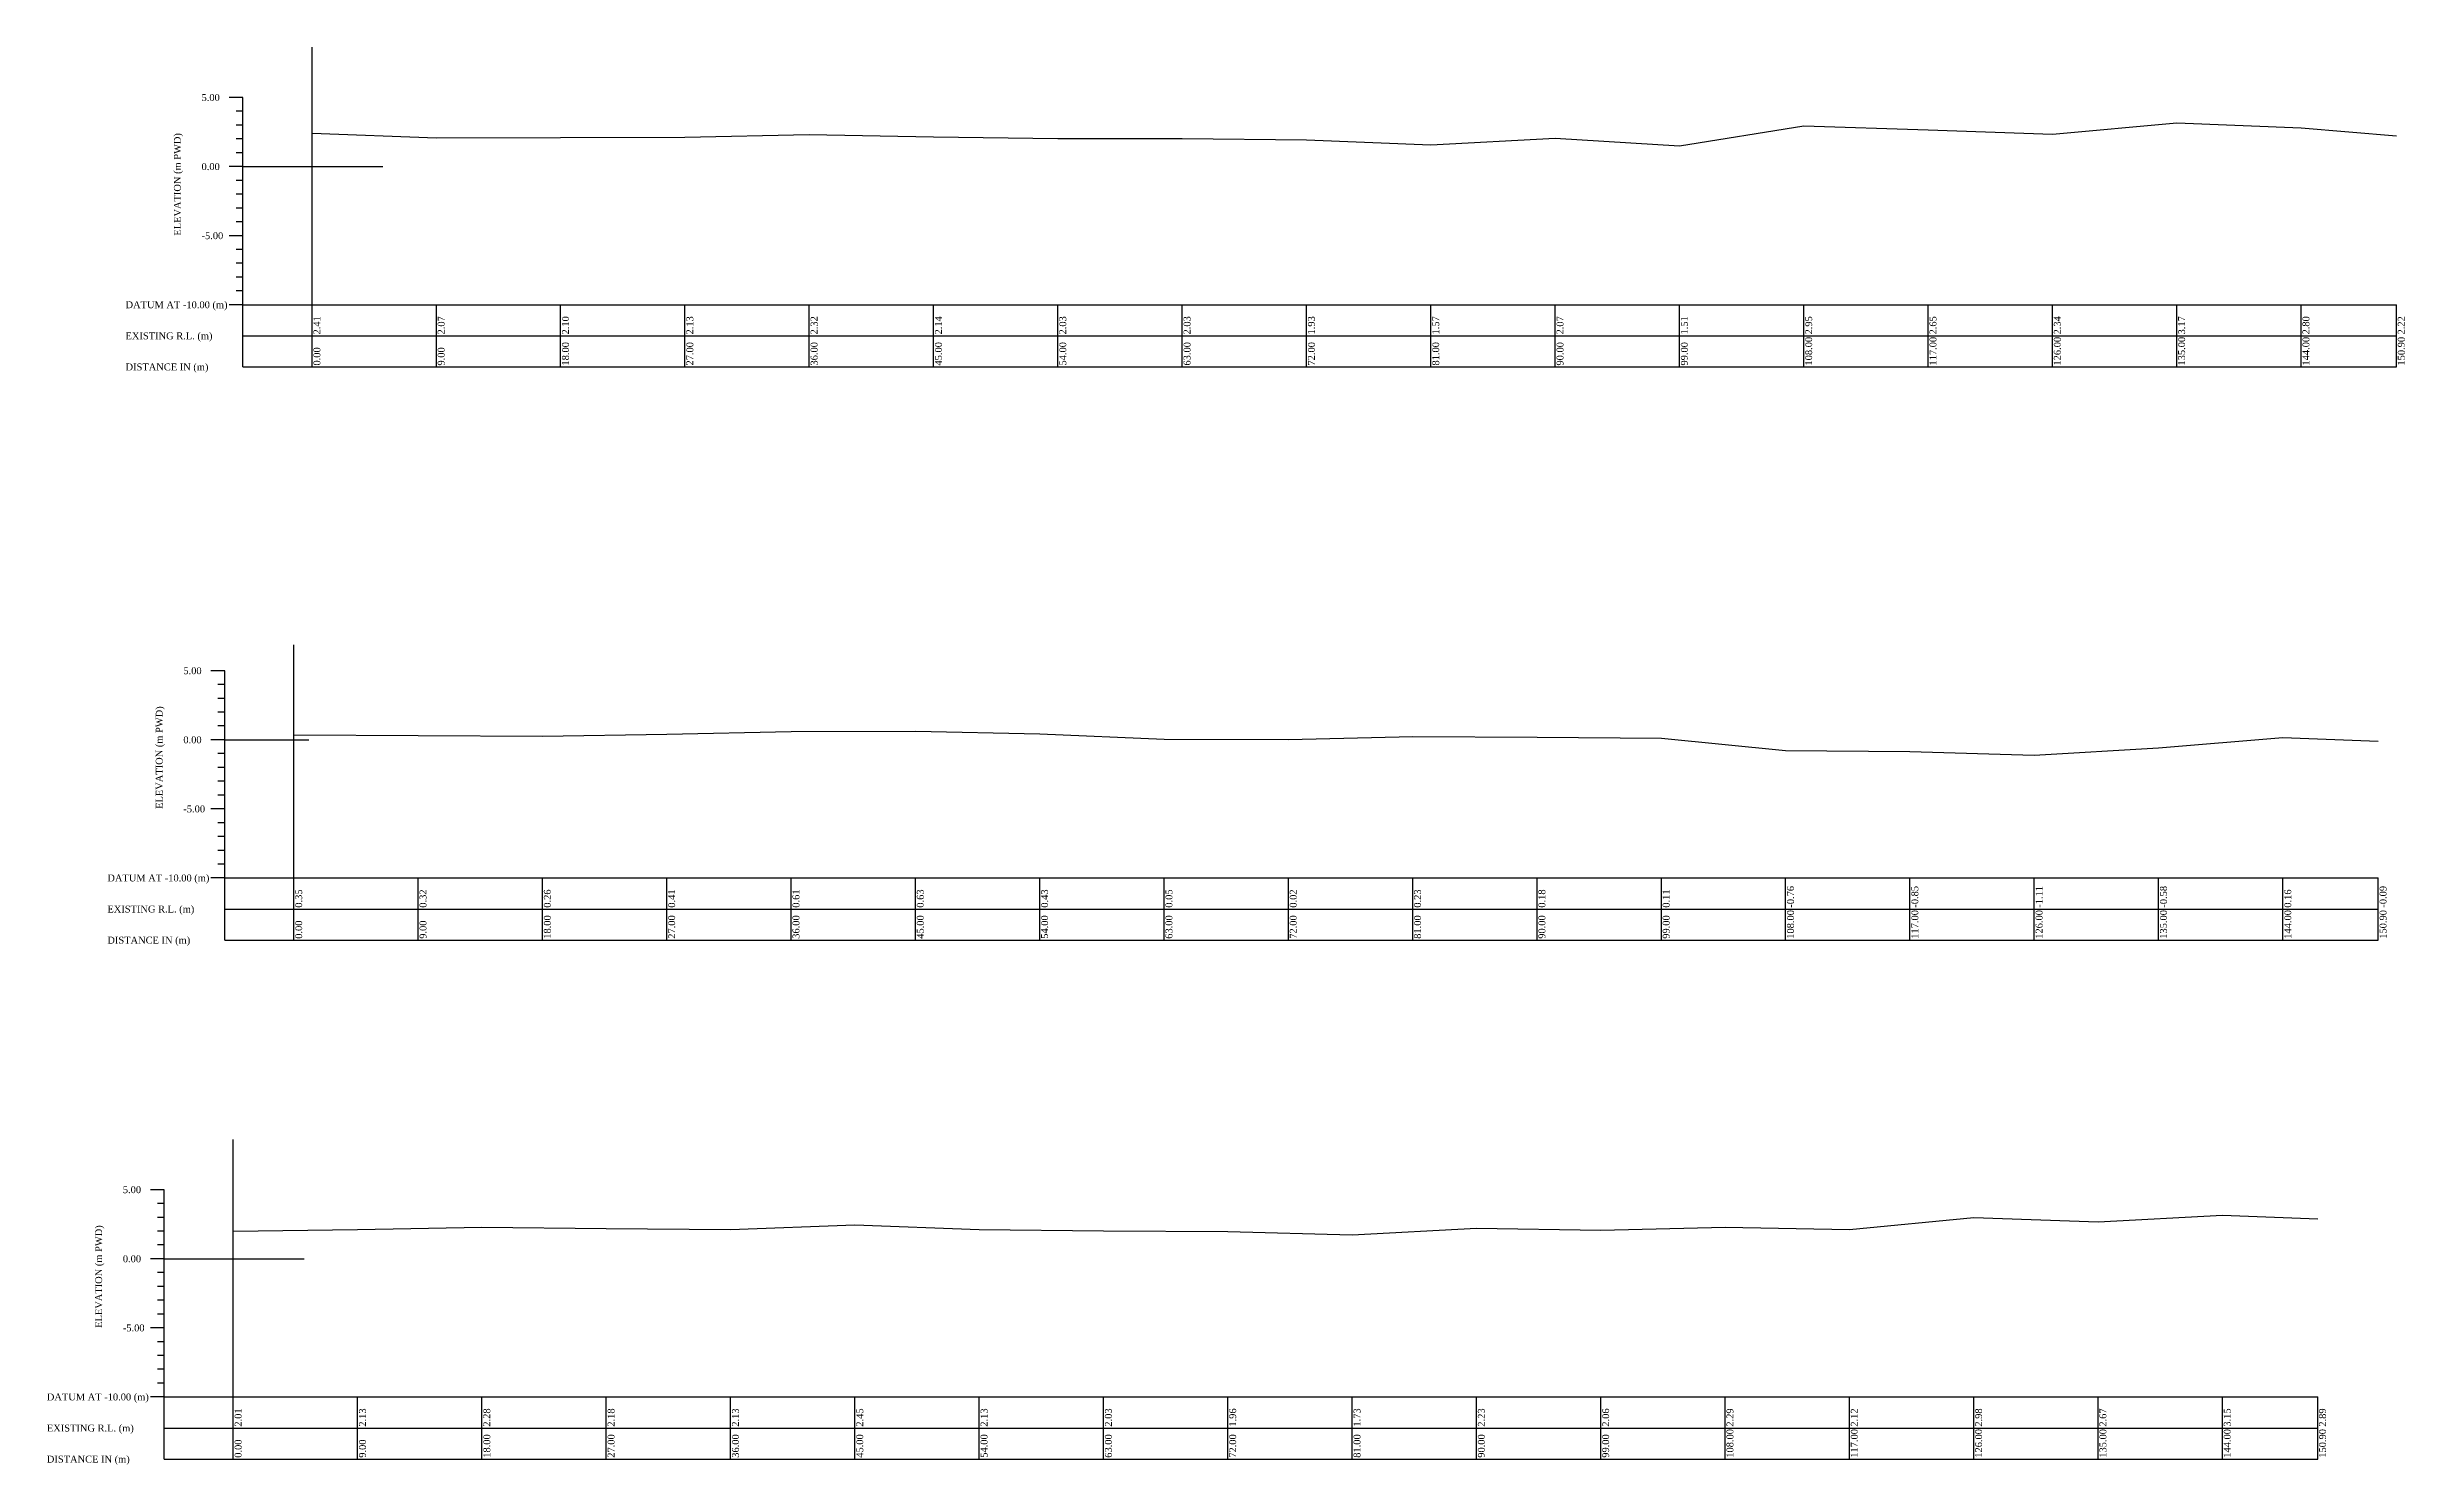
# Model space of a CAD drawing. Header units: metres. Extents: x -148477 to 168932, y -55673 to -2736.
# Drawn here: x -63470.1 to -63299.4, y -21354.2 to -21251.6 of the extents above; entities that cross this region are included whole.
import ezdxf

# ---------------------------------------------------------------- set-up
doc = ezdxf.new("R2010")
doc.units = ezdxf.units.M
doc.styles.add('liza', font='times.ttf', dxfattribs={"height": 2})

msp = doc.modelspace()

# ---------------------------------------------------------------- linework, layer by layer
at = {"color": 6, "linetype": 'Continuous', "lineweight": -3, "ltscale": 0.5}
for p, q in [((-63450.9322, -21270.2314), (-63450.9322, -21251.5881)), ((-63455.9322, -21255.2314), (-63456.9322, -21255.2314)), ((-63455.9322, -21274.7314), (-63455.9322, -21255.2314)), ((-63455.9322, -21256.2314), (-63456.4322, -21256.2314)), ((-63455.9322, -21257.2314), (-63456.4322, -21257.2314)), ((-63455.9322, -21258.2314), (-63456.4322, -21258.2314)), ((-63455.9322, -21260.2314), (-63456.9322, -21260.2314)), ((-63455.9322, -21259.2314), (-63456.4322, -21259.2314)), ((-63455.9322, -21260.2314), (-63445.8105, -21260.2314)), ((-63455.9322, -21261.2314), (-63456.4322, -21261.2314)), ((-63455.9322, -21262.2314), (-63456.4322, -21262.2314)), ((-63455.9322, -21263.2314), (-63456.4322, -21263.2314)), ((-63455.9322, -21265.2314), (-63456.9322, -21265.2314)), ((-63455.9322, -21264.2314), (-63456.4322, -21264.2314)), ((-63455.9322, -21266.2314), (-63456.4322, -21266.2314)), ((-63455.9322, -21267.2314), (-63456.4322, -21267.2314)), ((-63455.9322, -21268.2314), (-63456.4322, -21268.2314)), ((-63455.9322, -21269.2314), (-63456.4322, -21269.2314)), ((-63455.9322, -21270.2314), (-63456.9322, -21270.2314)), ((-63455.9322, -21270.2314), (-63300.0322, -21270.2314)), ((-63450.9322, -21274.7314), (-63450.9322, -21270.2314)), ((-63441.9322, -21274.7314), (-63441.9322, -21270.2314)), ((-63432.9322, -21274.7314), (-63432.9322, -21270.2314)), ((-63423.9322, -21274.7314), (-63423.9322, -21270.2314)), ((-63414.9322, -21274.7314), (-63414.9322, -21270.2314)), ((-63405.9322, -21274.7314), (-63405.9322, -21270.2314)), ((-63396.9322, -21274.7314), (-63396.9322, -21270.2314)), ((-63387.9322, -21274.7314), (-63387.9322, -21270.2314)), ((-63378.9322, -21274.7314), (-63378.9322, -21270.2314)), ((-63369.9322, -21274.7314), (-63369.9322, -21270.2314)), ((-63360.9322, -21274.7314), (-63360.9322, -21270.2314)), ((-63351.9322, -21274.7314), (-63351.9322, -21270.2314)), ((-63342.9322, -21274.7314), (-63342.9322, -21270.2314)), ((-63333.9322, -21274.7314), (-63333.9322, -21270.2314)), ((-63324.9322, -21274.7314), (-63324.9322, -21270.2314)), ((-63315.9322, -21274.7314), (-63315.9322, -21270.2314)), ((-63306.9322, -21274.7314), (-63306.9322, -21270.2314)), ((-63300.0322, -21274.7314), (-63300.0322, -21270.2314)), ((-63455.9322, -21272.4814), (-63300.0322, -21272.4814)), ((-63455.9322, -21274.7314), (-63300.0322, -21274.7314)), ((-63452.248, -21311.7176), (-63452.248, -21294.8413)), ((-63457.248, -21296.7176), (-63458.248, -21296.7176)), ((-63457.248, -21297.7176), (-63457.748, -21297.7176)), ((-63457.248, -21316.2176), (-63457.248, -21296.7176)), ((-63457.248, -21298.7176), (-63457.748, -21298.7176)), ((-63457.248, -21299.7176), (-63457.748, -21299.7176)), ((-63457.248, -21300.7176), (-63457.748, -21300.7176)), ((-63457.248, -21301.7176), (-63458.248, -21301.7176)), ((-63457.248, -21302.7176), (-63457.748, -21302.7176)), ((-63457.248, -21301.7176), (-63451.1522, -21301.7176)), ((-63457.248, -21303.7176), (-63457.748, -21303.7176)), ((-63457.248, -21304.7176), (-63457.748, -21304.7176)), ((-63457.248, -21306.7176), (-63458.248, -21306.7176)), ((-63457.248, -21305.7176), (-63457.748, -21305.7176)), ((-63457.248, -21307.7176), (-63457.748, -21307.7176)), ((-63457.248, -21308.7176), (-63457.748, -21308.7176)), ((-63457.248, -21309.7176), (-63457.748, -21309.7176)), ((-63457.248, -21311.7176), (-63458.248, -21311.7176)), ((-63457.248, -21310.7176), (-63457.748, -21310.7176)), ((-63457.248, -21311.7176), (-63301.348, -21311.7176)), ((-63452.248, -21316.2176), (-63452.248, -21311.7176)), ((-63443.248, -21316.2176), (-63443.248, -21311.7176)), ((-63434.248, -21316.2176), (-63434.248, -21311.7176)), ((-63425.248, -21316.2176), (-63425.248, -21311.7176)), ((-63416.248, -21316.2176), (-63416.248, -21311.7176)), ((-63407.248, -21316.2176), (-63407.248, -21311.7176)), ((-63398.248, -21316.2176), (-63398.248, -21311.7176)), ((-63389.248, -21316.2176), (-63389.248, -21311.7176)), ((-63380.248, -21316.2176), (-63380.248, -21311.7176)), ((-63371.248, -21316.2176), (-63371.248, -21311.7176)), ((-63362.248, -21316.2176), (-63362.248, -21311.7176)), ((-63353.248, -21316.2176), (-63353.248, -21311.7176)), ((-63344.248, -21316.2176), (-63344.248, -21311.7176)), ((-63335.248, -21316.2176), (-63335.248, -21311.7176)), ((-63326.248, -21316.2176), (-63326.248, -21311.7176)), ((-63317.248, -21316.2176), (-63317.248, -21311.7176)), ((-63308.248, -21316.2176), (-63308.248, -21311.7176)), ((-63301.348, -21316.2176), (-63301.348, -21311.7176)), ((-63457.248, -21313.9676), (-63301.348, -21313.9676)), ((-63457.248, -21316.2176), (-63301.348, -21316.2176)), ((-63456.6299, -21349.2787), (-63456.6299, -21330.6355)), ((-63461.6299, -21334.2787), (-63462.6299, -21334.2787)), ((-63461.6299, -21335.2787), (-63462.1299, -21335.2787)), ((-63461.6299, -21353.7787), (-63461.6299, -21334.2787)), ((-63461.6299, -21336.2787), (-63462.1299, -21336.2787)), ((-63461.6299, -21337.2787), (-63462.1299, -21337.2787)), ((-63461.6299, -21338.2787), (-63462.1299, -21338.2787)), ((-63461.6299, -21339.2787), (-63462.6299, -21339.2787)), ((-63461.6299, -21340.2787), (-63462.1299, -21340.2787)), ((-63461.6299, -21339.2787), (-63451.5082, -21339.2787)), ((-63461.6299, -21341.2787), (-63462.1299, -21341.2787)), ((-63461.6299, -21342.2787), (-63462.1299, -21342.2787)), ((-63461.6299, -21344.2787), (-63462.6299, -21344.2787)), ((-63461.6299, -21343.2787), (-63462.1299, -21343.2787)), ((-63461.6299, -21345.2787), (-63462.1299, -21345.2787)), ((-63461.6299, -21346.2787), (-63462.1299, -21346.2787)), ((-63461.6299, -21347.2787), (-63462.1299, -21347.2787)), ((-63461.6299, -21349.2787), (-63462.6299, -21349.2787)), ((-63461.6299, -21348.2787), (-63462.1299, -21348.2787)), ((-63461.6299, -21349.2787), (-63305.7299, -21349.2787)), ((-63456.6299, -21353.7787), (-63456.6299, -21349.2787)), ((-63447.6299, -21353.7787), (-63447.6299, -21349.2787)), ((-63438.6299, -21353.7787), (-63438.6299, -21349.2787)), ((-63429.6299, -21353.7787), (-63429.6299, -21349.2787)), ((-63420.6299, -21353.7787), (-63420.6299, -21349.2787)), ((-63411.6299, -21353.7787), (-63411.6299, -21349.2787)), ((-63402.6299, -21353.7787), (-63402.6299, -21349.2787)), ((-63393.6299, -21353.7787), (-63393.6299, -21349.2787)), ((-63384.6299, -21353.7787), (-63384.6299, -21349.2787)), ((-63375.6299, -21353.7787), (-63375.6299, -21349.2787)), ((-63366.6299, -21353.7787), (-63366.6299, -21349.2787)), ((-63357.6299, -21353.7787), (-63357.6299, -21349.2787)), ((-63348.6299, -21353.7787), (-63348.6299, -21349.2787)), ((-63339.6299, -21353.7787), (-63339.6299, -21349.2787)), ((-63330.6299, -21353.7787), (-63330.6299, -21349.2787)), ((-63321.6299, -21353.7787), (-63321.6299, -21349.2787)), ((-63312.6299, -21353.7787), (-63312.6299, -21349.2787)), ((-63305.7299, -21353.7787), (-63305.7299, -21349.2787)), ((-63461.6299, -21351.5287), (-63305.7299, -21351.5287)), ((-63461.6299, -21353.7787), (-63305.7299, -21353.7787))]:
    msp.add_line(p, q, dxfattribs=at)
at = {"color": 4, "linetype": 'Continuous', "lineweight": -3, "ltscale": 0.5}
msp.add_lwpolyline([(-63450.9322, -21257.8224), (-63441.9322, -21258.1614), (-63432.9322, -21258.1314), (-63423.9322, -21258.1014), (-63414.9322, -21257.9114), (-63405.9322, -21258.0874), (-63396.9322, -21258.2064), (-63387.9322, -21258.1964), (-63378.9322, -21258.2984), (-63369.9322, -21258.6594), (-63360.9322, -21258.1644), (-63351.9322, -21258.7174), (-63342.9322, -21257.2854), (-63333.9322, -21257.5814), (-63324.9322, -21257.8884), (-63315.9322, -21257.0614), (-63306.9322, -21257.4314), (-63300.0322, -21258.0094)], dxfattribs=at)
at = {"color": 6, "linetype": 'Continuous', "lineweight": -3, "ltscale": 0.5}
msp.add_lwpolyline([(-63452.248, -21301.3686), (-63443.248, -21301.3996), (-63434.248, -21301.4526), (-63425.248, -21301.3126), (-63416.248, -21301.1056), (-63407.248, -21301.0836), (-63398.248, -21301.2926), (-63389.248, -21301.6626), (-63380.248, -21301.6946), (-63371.248, -21301.4836), (-63362.248, -21301.5336), (-63353.248, -21301.6036), (-63344.248, -21302.4816), (-63335.248, -21302.5716), (-63326.248, -21302.8246), (-63317.248, -21302.2976), (-63308.248, -21301.5556), (-63301.348, -21301.8056)], dxfattribs=at)
at = {"color": 2, "linetype": 'Continuous', "lineweight": -3, "ltscale": 0.5}
msp.add_lwpolyline([(-63456.6299, -21337.2697), (-63447.6299, -21337.1487), (-63438.6299, -21336.9987), (-63429.6299, -21337.0987), (-63420.6299, -21337.1487), (-63411.6299, -21336.8247), (-63402.6299, -21337.1487), (-63393.6299, -21337.2537), (-63384.6299, -21337.3157), (-63375.6299, -21337.5487), (-63366.6299, -21337.0517), (-63357.6299, -21337.2147), (-63348.6299, -21336.9927), (-63339.6299, -21337.1627), (-63330.6299, -21336.2987), (-63321.6299, -21336.6087), (-63312.6299, -21336.1287), (-63305.7299, -21336.3887)], dxfattribs=at)

# ---------------------------------------------------------------- texts
at = {"color": 6, "linetype": 'Continuous', "lineweight": -3, "ltscale": 0.5, "char_height": 0.5, "attachment_point": 1, "style": 'liza'}
for s, insert, width in [('5.00', (-63458.9322, -21254.9814), 2), ('0.00', (-63458.9322, -21259.9814), 2), ('-5.00', (-63458.9322, -21264.9814), 2), ('DATUM AT -10.00 (m)', (-63464.4322, -21269.9814), 7.5), ('EXISTING R.L. (m)', (-63464.4322, -21272.2314), 7.5), ('DISTANCE IN (m)', (-63464.4322, -21274.4814), 7.5), ('5.00', (-63460.248, -21296.4676), 2), ('0.00', (-63460.248, -21301.4676), 2), ('-5.00', (-63460.248, -21306.4676), 2), ('DATUM AT -10.00 (m)', (-63465.748, -21311.4676), 7.5), ('EXISTING R.L. (m)', (-63465.748, -21313.7176), 7.5), ('DISTANCE IN (m)', (-63465.748, -21315.9676), 7.5), ('5.00', (-63464.6299, -21334.0287), 2), ('0.00', (-63464.6299, -21339.0287), 2), ('-5.00', (-63464.6299, -21344.0287), 2), ('DATUM AT -10.00 (m)', (-63470.1299, -21349.0287), 7.5), ('EXISTING R.L. (m)', (-63470.1299, -21351.2787), 7.5), ('DISTANCE IN (m)', (-63470.1299, -21353.5287), 7.5)]:
    msp.add_mtext(s, dxfattribs=dict(at, insert=insert, width=width))
at = {"color": 6, "linetype": 'Continuous', "lineweight": -3, "ltscale": 0.5, "char_height": 0.5, "attachment_point": 1, "rotation": 90, "style": 'liza'}
for s, insert, width in [('ELEVATION (m PWD)', (-63460.9322, -21265.2314), 10), ('2.41', (-63450.8322, -21272.3814), 2.15), ('2.07', (-63441.8322, -21272.3814), 2.15), ('2.10', (-63432.8322, -21272.3814), 2.15), ('2.13', (-63423.8322, -21272.3814), 2.15), ('2.32', (-63414.8322, -21272.3814), 2.15), ('2.14', (-63405.8322, -21272.3814), 2.15), ('2.03', (-63396.8322, -21272.3814), 2.15), ('2.03', (-63387.8322, -21272.3814), 2.15), ('1.93', (-63378.8322, -21272.3814), 2.15), ('1.57', (-63369.8322, -21272.3814), 2.15), ('2.07', (-63360.8322, -21272.3814), 2.15), ('1.51', (-63351.8322, -21272.3814), 2.15), ('108.00', (-63342.8322, -21274.6314), 2.15), ('2.95', (-63342.8322, -21272.3814), 2.15), ('117.00', (-63333.8322, -21274.6314), 2.15), ('2.65', (-63333.8322, -21272.3814), 2.15), ('126.00', (-63324.8322, -21274.6314), 2.15), ('2.34', (-63324.8322, -21272.3814), 2.15), ('135.00', (-63315.8322, -21274.6314), 2.15), ('3.17', (-63315.8322, -21272.3814), 2.15), ('2.80', (-63306.8322, -21272.3814), 2.15), ('144.00', (-63306.8322, -21274.6314), 2.15), ('150.90', (-63299.9322, -21274.6314), 2.15), ('2.22', (-63299.9322, -21272.3814), 2.15), ('0.00', (-63450.8322, -21274.6314), 2.15), ('9.00', (-63441.8322, -21274.6314), 2.15), ('18.00', (-63432.8322, -21274.6314), 2.15), ('27.00', (-63423.8322, -21274.6314), 2.15), ('36.00', (-63414.8322, -21274.6314), 2.15), ('45.00', (-63405.8322, -21274.6314), 2.15), ('54.00', (-63396.8322, -21274.6314), 2.15), ('63.00', (-63387.8322, -21274.6314), 2.15), ('72.00', (-63378.8322, -21274.6314), 2.15), ('81.00', (-63369.8322, -21274.6314), 2.15), ('90.00', (-63360.8322, -21274.6314), 2.15), ('99.00', (-63351.8322, -21274.6314), 2.15), ('ELEVATION (m PWD)', (-63462.248, -21306.7176), 10), ('0.35', (-63452.148, -21313.8676), 2.15), ('0.32', (-63443.148, -21313.8676), 2.15), ('0.26', (-63434.148, -21313.8676), 2.15), ('0.41', (-63425.148, -21313.8676), 2.15), ('0.61', (-63416.148, -21313.8676), 2.15), ('0.63', (-63407.148, -21313.8676), 2.15), ('0.43', (-63398.148, -21313.8676), 2.15), ('0.05', (-63389.148, -21313.8676), 2.15), ('0.02', (-63380.148, -21313.8676), 2.15), ('0.23', (-63371.148, -21313.8676), 2.15), ('0.18', (-63362.148, -21313.8676), 2.15), ('0.11', (-63353.148, -21313.8676), 2.15), ('-0.76', (-63344.148, -21313.8676), 2.15), ('-0.85', (-63335.148, -21313.8676), 2.15), ('-1.11', (-63326.148, -21313.8676), 2.15), ('-0.58', (-63317.148, -21313.8676), 2.15), ('0.16', (-63308.148, -21313.8676), 2.15), ('-0.09', (-63301.248, -21313.8676), 2.15), ('0.00', (-63452.148, -21316.1176), 2.15), ('9.00', (-63443.148, -21316.1176), 2.15), ('18.00', (-63434.148, -21316.1176), 2.15), ('27.00', (-63425.148, -21316.1176), 2.15), ('36.00', (-63416.148, -21316.1176), 2.15), ('45.00', (-63407.148, -21316.1176), 2.15), ('54.00', (-63398.148, -21316.1176), 2.15), ('63.00', (-63389.148, -21316.1176), 2.15), ('72.00', (-63380.148, -21316.1176), 2.15), ('81.00', (-63371.148, -21316.1176), 2.15), ('90.00', (-63362.148, -21316.1176), 2.15), ('99.00', (-63353.148, -21316.1176), 2.15), ('108.00', (-63344.148, -21316.1176), 2.15), ('117.00', (-63335.148, -21316.1176), 2.15), ('126.00', (-63326.148, -21316.1176), 2.15), ('135.00', (-63317.148, -21316.1176), 2.15), ('144.00', (-63308.148, -21316.1176), 2.15), ('150.90', (-63301.248, -21316.1176), 2.15), ('ELEVATION (m PWD)', (-63466.6299, -21344.2787), 10), ('2.01', (-63456.5299, -21351.4287), 2.15), ('2.13', (-63447.5299, -21351.4287), 2.15), ('2.28', (-63438.5299, -21351.4287), 2.15), ('2.18', (-63429.5299, -21351.4287), 2.15), ('2.13', (-63420.5299, -21351.4287), 2.15), ('2.45', (-63411.5299, -21351.4287), 2.15), ('2.13', (-63402.5299, -21351.4287), 2.15), ('2.03', (-63393.5299, -21351.4287), 2.15), ('1.96', (-63384.5299, -21351.4287), 2.15), ('1.73', (-63375.5299, -21351.4287), 2.15), ('2.23', (-63366.5299, -21351.4287), 2.15), ('2.06', (-63357.5299, -21351.4287), 2.15), ('2.29', (-63348.5299, -21351.4287), 2.15), ('2.12', (-63339.5299, -21351.4287), 2.15), ('2.98', (-63330.5299, -21351.4287), 2.15), ('2.67', (-63321.5299, -21351.4287), 2.15), ('3.15', (-63312.5299, -21351.4287), 2.15), ('2.89', (-63305.6299, -21351.4287), 2.15), ('0.00', (-63456.5299, -21353.6787), 2.15), ('9.00', (-63447.5299, -21353.6787), 2.15), ('18.00', (-63438.5299, -21353.6787), 2.15), ('27.00', (-63429.5299, -21353.6787), 2.15), ('36.00', (-63420.5299, -21353.6787), 2.15), ('45.00', (-63411.5299, -21353.6787), 2.15), ('54.00', (-63402.5299, -21353.6787), 2.15), ('63.00', (-63393.5299, -21353.6787), 2.15), ('72.00', (-63384.5299, -21353.6787), 2.15), ('81.00', (-63375.5299, -21353.6787), 2.15), ('90.00', (-63366.5299, -21353.6787), 2.15), ('99.00', (-63357.5299, -21353.6787), 2.15), ('108.00', (-63348.5299, -21353.6787), 2.15), ('117.00', (-63339.5299, -21353.6787), 2.15), ('126.00', (-63330.5299, -21353.6787), 2.15), ('135.00', (-63321.5299, -21353.6787), 2.15), ('144.00', (-63312.5299, -21353.6787), 2.15), ('150.90', (-63305.6299, -21353.6787), 2.15)]:
    msp.add_mtext(s, dxfattribs=dict(at, insert=insert, width=width))

doc.saveas('drawing.dxf')
